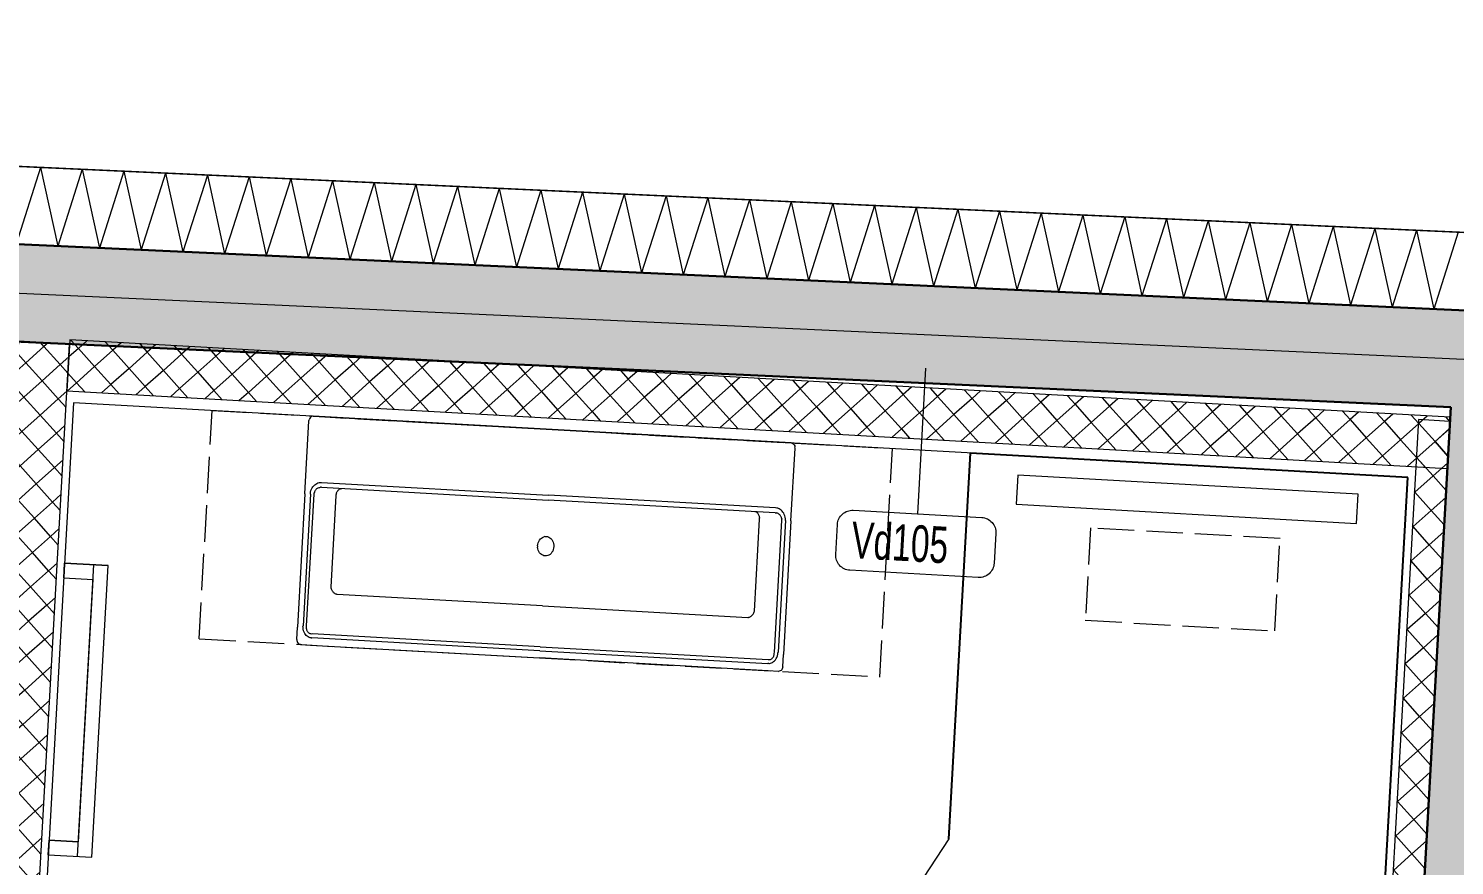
# Model space of a CAD drawing. Header units: metres. Extents: x -16782 to 57285, y -22997 to 18599.
# Drawn here: x -4876 to -1946, y 14857 to 16577 of the extents above; entities that cross this region are included whole.
import ezdxf
from ezdxf.enums import TextEntityAlignment as Align

# ---------------------------------------------------------------- set-up
doc = ezdxf.new("R2010")
doc.units = ezdxf.units.M
doc.header["$MEASUREMENT"] = 0
doc.linetypes.add('Punktlinie weit', pattern=[0.05, 0, -0.05])
doc.linetypes.add('Strichlinie eng', pattern=[0.1, 0.075, -0.025])
for name, color, linetype in [('110 Wand Aussen', 7, 'Continuous'), ('11__100 Achsraster', 7, 'Continuous'), ('120 Wand Innen tragend', 7, 'Continuous'), ('130 Wand Innen', 7, 'Continuous'), ('220 Bodenaufbau', 7, 'Continuous'), ('510 Moeblierung', 7, 'Continuous'), ('540 Sanitaer Fliesenlinie', 7, 'Continuous'), ('540 Sanitaereinrichtung', 7, 'Continuous'), ('936 Beschriftung Aufbauten', 7, 'Continuous'), ('Neubau_130 Wand Innen', 7, 'Continuous')]:
    doc.layers.add(name, color=color, linetype=linetype)
doc.styles.add('ERSTELLTER_STIL_1', font='ARIALN.TTF')
doc.styles.add('ERSTELLTER_STIL_4', font='arialbd.ttf')
doc.styles.add('ERSTELLTER_STIL_7', font='ARIALN.TTF', dxfattribs={"width": 0.8})
doc.linetypes.add('Grenze Bezirk', pattern='A,0,[2,22HAUS116_408 STG1 _ 1.Stock_IndexB_2026-08-161.Shx,S=0.001587,R=0,X=0,Y=0],-0.25,0', length=0.25)
pattern_1 = [(45, (0, 0), (-0.04596194, 0.04596194), [0.0195, -0.013]), (45, (-0.02298, 0.02298), (-0.04596194, 0.04596194), [0.065, 0])]
pattern_2 = [(131.79148, (0, 0), (0.03727875, 0.03332108), [0.05, 0]), (221.79148, (0, 0), (-0.03332108, 0.03727875), [0.05, 0])]

# ---------------------------------------------------------------- blocks, each defined once
blk = doc.blocks.new('Decke_3_1', base_point=(-14.8205, 13.5588))
at = {"layer": '220 Bodenaufbau', "color": 7, "linetype": 'Punktlinie weit', "lineweight": 13, "flags": 128}
blk.add_lwpolyline([(-14.8205, 13.5588), (-15.0311, -0.1695), (-7.7603, -0.1697), (-7.7822, -1.5992), (-0.3113, -1.5994), (-0.1084, 11.6329), (1.3215, 11.611), (1.4285, 18.5944), (0.0351, 18.6723), (0.3059, 23.5153), (0.539, 27.6725), (-2.8904, 27.6317), (-14.1975, 28.1491), (-14.5278, 22.2551), (-14.747, 18.3416), (-14.7634, 17.2827), (-10.444, 17.0406), (-10.6425, 13.4947)], close=True, dxfattribs=at)
blk = doc.blocks.new('Heizkörper 3 27_9')
at = {"layer": '540 Sanitaereinrichtung', "color": 7, "linetype": 'Continuous', "lineweight": 13}
for p, q in [((0, 0.09), (0, 0)), ((0, 0.09), (0.03, 0.09)), ((0.03, 0.09), (0.03, 0.03)), ((0.57, 0.09), (0.57, 0.03)), ((0.57, 0.09), (0.6, 0.09)), ((0.6, 0.09), (0.6, 0)), ((0, 0.03), (0.6, 0.03)), ((0, 0), (0.6, 0))]:
    blk.add_line(p, q, dxfattribs=at)
at = {"layer": '540 Sanitaereinrichtung', "color": 7, "linetype": 'Continuous', "lineweight": 13, "flags": 128}
blk.add_lwpolyline([(0, 0.09), (0, 0), (0.6, 0), (0.6, 0.09), (0.57, 0.09), (0.57, 0.03), (0.03, 0.03), (0.03, 0.09)], close=True, dxfattribs=at)
blk = doc.blocks.new('Unterschrank Mehrfach-Schublade 24[212]_1', base_point=(-8.5186, 27.0954))
at = {"layer": '510 Moeblierung', "color": 253, "linetype": 'Strichlinie eng', "lineweight": 9, "true_color": 0x9f9f9f}
for p, q in [((-8.5186, 27.0954), (-8.4923, 27.5646)), ((-8.4923, 27.5646), (-7.0945, 27.4863)), ((-7.1208, 27.017), (-7.0945, 27.4863)), ((-8.5186, 27.0954), (-7.1208, 27.017))]:
    blk.add_line(p, q, dxfattribs=at)
blk = doc.blocks.new('Wand_49_1', base_point=(-6.2479, 20.4311))
at = {"layer": '120 Wand Innen tragend', "linetype": 'Continuous', "lineweight": 0, "true_color": 0x000000}
h = blk.add_hatch(dxfattribs=at)
h.set_pattern_fill('BETON__BEWEHRT_SN46_0001', color=18, style=0, pattern_type=2)
h.set_pattern_definition(pattern_1)
h.paths.add_polyline_path([(-6.1369, 20.6252), (-5.748, 27.5623), (-5.9478, 27.5714), (-6.3365, 20.6364)])
at = {"layer": '120 Wand Innen tragend', "color": 7, "linetype": 'Continuous', "lineweight": 30, "flags": 128}
blk.add_lwpolyline([(-5.9478, 27.5714), (-6.1203, 24.4933)], dxfattribs=at)
blk = doc.blocks.new('Wand_97_1', base_point=(-6.07, 25.3919))
at = {"layer": 'Neubau_130 Wand Innen', "linetype": 'Continuous', "lineweight": 13, "true_color": 0xa7a7a7}
h = blk.add_hatch(dxfattribs=at)
h.set_pattern_fill('GIPSKARTONWAND_0001', color=253, style=0, pattern_type=2)
h.set_pattern_definition([(131.7909, (0, 0), (0.03727909, 0.0333207), [0.05, 0]), (221.7909, (0, 0), (-0.0333207, 0.03727909), [0.05, 0])])
h.paths.add_polyline_path([(-6.0655, 25.4718), (-5.9494, 27.5423), (-6.0143, 27.5459), (-6.1304, 25.4754)])
at = {"layer": 'Neubau_130 Wand Innen', "color": 7, "linetype": 'Continuous', "lineweight": 13, "flags": 128}
for points in [[(-6.0143, 27.5459), (-6.1304, 25.4754)], [(-6.0655, 25.4718), (-5.9494, 27.5423)], [(-5.9494, 27.5423), (-6.0143, 27.5459)]]:
    blk.add_lwpolyline(points, dxfattribs=at)
blk = doc.blocks.new('Zargentür 1-Fl 27_13')
at = {"layer": '130 Wand Innen', "color": 7, "linetype": 'Continuous', "lineweight": 13}
for p, q in [((0.42, 0.015), (0.42, 0.855)), ((-0.42, 0.01), (-0.49, 0.01)), ((-0.49, 0.01), (-0.49, 0)), ((-0.49, 0), (-0.44, 0)), ((-0.44, 0), (-0.44, -0.105)), ((-0.44, 0), (-0.44, -0.105)), ((-0.44, 0), (-0.44, -0.105)), ((-0.42, 0.015), (-0.42, -0.025)), ((0.42, 0.015), (-0.42, 0.015)), ((-0.42, -0.025), (-0.42, 0.01)), ((0.42, -0.025), (0.42, 0.015)), ((0.42, -0.025), (0.42, 0.01)), ((0.42, 0.01), (0.49, 0.01)), ((0.49, 0), (0.44, 0)), ((0.44, 0), (0.44, -0.105)), ((0.44, 0), (0.44, -0.105)), ((0.44, 0), (0.44, -0.105)), ((0.49, 0.01), (0.49, 0)), ((-0.4, -0.025), (-0.42, -0.025)), ((-0.42, -0.025), (0.42, -0.025)), ((-0.4, -0.105), (-0.4, -0.025)), ((0.4, -0.105), (0.4, -0.025)), ((0.4, -0.025), (0.42, -0.025)), ((-0.44, -0.105), (-0.49, -0.105)), ((-0.49, -0.105), (-0.49, -0.115)), ((-0.49, -0.115), (-0.42, -0.115)), ((-0.42, -0.115), (-0.42, -0.105)), ((-0.42, -0.105), (-0.4, -0.105)), ((0.42, -0.105), (0.4, -0.105)), ((0.42, -0.115), (0.42, -0.105)), ((0.49, -0.115), (0.42, -0.115)), ((0.44, -0.105), (0.49, -0.105)), ((0.49, -0.105), (0.49, -0.115))]:
    blk.add_line(p, q, dxfattribs=at)
blk.add_arc((0.42, 0.015), 0.84, 90, 180, dxfattribs=at)
blk = doc.blocks.new('T Marker 21_8')
at = {"layer": '130 Wand Innen', "color": 7, "linetype": 'Continuous', "lineweight": 13}
blk.add_line((0, -0.455), (0, 0.15), dxfattribs=at)
at = {"layer": '130 Wand Innen', "color": 7, "lineweight": 13, "style": 'ERSTELLTER_STIL_1'}
for tag, p in [('gs_width_select_pref_50_1', (-0.13, 0.0983)), ('gs_width_select_pref_50_0', (0.0029, 0.0983))]:
    blk.add_attdef(tag, text='', height=0.075, rotation=270, dxfattribs=at).set_placement(p, align=Align.BOTTOM_LEFT)
blk = doc.blocks.new('Wand_98_1', base_point=(-8.9839, 24.1531))
at = {"layer": '130 Wand Innen', "linetype": 'Continuous', "lineweight": 13, "true_color": 0xa7a7a7}
h = blk.add_hatch(dxfattribs=at)
h.set_pattern_fill('GIPSKARTONWAND_0001', color=253, style=0, pattern_type=2)
h.set_pattern_definition(pattern_2)
h.paths.add_polyline_path([(-8.8898, 27.7071), (-8.9633, 26.3954), (-8.8585, 26.3896), (-8.785, 27.7012)])
h = blk.add_hatch(dxfattribs=at)
h.set_pattern_fill('GIPSKARTONWAND_0001', color=253, style=0, pattern_type=2)
h.set_pattern_definition(pattern_2)
h.paths.add_polyline_path([(-9.0607, 24.6582), (-8.9559, 24.6523), (-8.9077, 25.5109), (-9.0126, 25.5168)])
h = blk.add_hatch(dxfattribs=at)
h.set_pattern_fill('GIPSKARTONWAND_0001', color=253, style=0, pattern_type=2)
h.set_pattern_definition(pattern_2)
h.paths.add_polyline_path([(-9.0719, 24.4585), (-9.0887, 24.1589), (-8.9839, 24.1531), (-8.9671, 24.4526)])
at = {"layer": '130 Wand Innen', "color": 7, "linetype": 'Continuous', "lineweight": 13}
for p, q in [((-8.8585, 26.3896), (-8.9633, 26.3954)), ((-8.9077, 25.5109), (-9.0126, 25.5168))]:
    blk.add_line(p, q, dxfattribs=at)
at = {"layer": '130 Wand Innen', "color": 7, "linetype": 'Continuous', "lineweight": 30}
for p, q in [((-8.9559, 24.6523), (-9.0607, 24.6582)), ((-9.0719, 24.4585), (-8.9671, 24.4526))]:
    blk.add_line(p, q, dxfattribs=at)
at = {"layer": '130 Wand Innen', "color": 7, "linetype": 'Continuous', "lineweight": 13, "flags": 128}
for points in [[(-8.8898, 27.7071), (-8.9633, 26.3954)], [(-8.785, 27.7012), (-8.8898, 27.7071)], [(-8.8585, 26.3896), (-8.785, 27.7012)], [(-9.0126, 25.5168), (-9.0887, 24.1589)], [(-8.9559, 24.6523), (-8.9077, 25.5109)], [(-8.9839, 24.1531), (-8.9721, 24.3627)], [(-9.0887, 24.1589), (-8.9839, 24.1531)]]:
    blk.add_lwpolyline(points, dxfattribs=at)
at = {"layer": '130 Wand Innen', "color": 7, "linetype": 'Continuous', "lineweight": 13, "rotation": 266.7914836002512}
blk.add_blockref('Zargentür 1-Fl 27_13', (-8.8831, 25.9503), dxfattribs=at)
at = {"layer": '130 Wand Innen', "color": 7, "lineweight": 13}
ref = blk.add_blockref('T Marker 21_8', (-8.988, 25.9561), dxfattribs=dict(at, rotation=86.79148360025123))
ref.add_attrib('gs_width_select_pref_50', 'DL80', dxfattribs={"color": 7, "lineweight": 13, "height": 0.075, "rotation": 356.7915, "style": 'ERSTELLTER_STIL_1'}).set_placement((-9.063, 25.9863), align=Align.BOTTOM_LEFT)
ref.add_attrib('gs_width_select_pref_50_1', 'DL210', dxfattribs={"color": 7, "lineweight": 13, "height": 0.075, "rotation": 356.7915, "style": 'ERSTELLTER_STIL_1'}).set_placement((-9.0705, 25.8535), align=Align.BOTTOM_LEFT)
blk = doc.blocks.new('Wand_99_1', base_point=(-8.7846, 27.7097))
at = {"layer": '130 Wand Innen', "linetype": 'Continuous', "lineweight": 13, "true_color": 0xa7a7a7}
h = blk.add_hatch(dxfattribs=at)
h.set_pattern_fill('GIPSKARTONWAND_0001', color=253, style=0, pattern_type=2)
h.set_pattern_definition([(221.7909, (0, 0), (-0.0333207, 0.03727909), [0.05, 0]), (311.7909, (0, 0), (0.03727909, 0.0333207), [0.05, 0])])
h.paths.add_polyline_path([(-8.7904, 27.6048), (-5.9549, 27.4458), (-5.949, 27.5507), (-8.7846, 27.7097)])
at = {"layer": '130 Wand Innen', "color": 7, "linetype": 'Continuous', "lineweight": 13, "flags": 128}
for points in [[(-8.7846, 27.7097), (-8.7904, 27.6048)], [(-5.949, 27.5507), (-8.7846, 27.7097)], [(-8.7904, 27.6048), (-5.9549, 27.4458)], [(-5.9549, 27.4458), (-5.949, 27.5507)]]:
    blk.add_lwpolyline(points, dxfattribs=at)
blk = doc.blocks.new('Dusche variabel Glorit 2021_6')
at = {"layer": '540 Sanitaereinrichtung', "color": 7, "linetype": 'Continuous', "lineweight": 25}
for p, q in [((0, 0), (0.9, 0)), ((0, -1.4), (0, 0)), ((0.9, -0.794), (0.9, 0)), ((0, -1.4), (0.9, -1.4))]:
    blk.add_line(p, q, dxfattribs=at)
at = {"layer": '540 Sanitaereinrichtung', "color": 7, "linetype": 'Continuous', "lineweight": 13}
for p, q in [((0.1, -0.04), (0.8, -0.04)), ((0.1, -0.1), (0.1, -0.04)), ((0.8, -0.04), (0.8, -0.1)), ((0.8, -0.1), (0.1, -0.1)), ((0.9, -0.794), (1.203, -1.3188))]:
    blk.add_line(p, q, dxfattribs=at)
at = {"layer": '540 Sanitaereinrichtung', "color": 7, "linetype": 'Strichlinie eng', "lineweight": 13}
for p, q in [((0.255, -0.14), (0.645, -0.14)), ((0.255, -0.33), (0.255, -0.14)), ((0.645, -0.14), (0.645, -0.33)), ((0.645, -0.33), (0.255, -0.33))]:
    blk.add_line(p, q, dxfattribs=at)
at = {"layer": '540 Sanitaereinrichtung', "color": 7, "linetype": 'Continuous', "lineweight": 13}
blk.add_arc((0.9, -0.794), 0.606, 270, 300, dxfattribs=at)
at = {"layer": '540 Sanitaereinrichtung', "color": 7, "linetype": 'Continuous', "lineweight": 25}
blk.add_point((0.9, -1.4), dxfattribs=at)
blk = doc.blocks.new('*X1007')
at = {"layer": '110 Wand Aussen', "color": 7, "linetype": 'Continuous', "lineweight": 5}
for p, q in [((-8.8445, 28.0643), (-8.8947, 27.9064)), ((-8.8445, 28.0643), (-8.809, 27.9025)), ((-8.7589, 28.0604), (-8.809, 27.9025)), ((-8.7589, 28.0604), (-8.7234, 27.8986)), ((-8.6732, 28.0564), (-8.7234, 27.8986)), ((-8.6732, 28.0564), (-8.6377, 27.8947)), ((-8.5876, 28.0525), (-8.6377, 27.8947)), ((-8.5876, 28.0525), (-8.5521, 27.8907)), ((-8.5019, 28.0486), (-8.5521, 27.8907)), ((-8.5019, 28.0486), (-8.4664, 27.8868)), ((-8.4163, 28.0447), (-8.4664, 27.8868)), ((-8.4163, 28.0447), (-8.3808, 27.8829)), ((-8.3306, 28.0408), (-8.3808, 27.8829)), ((-8.3306, 28.0408), (-8.2951, 27.879)), ((-8.245, 28.0369), (-8.2951, 27.879)), ((-8.245, 28.0369), (-8.2094, 27.8751)), ((-8.1593, 28.0329), (-8.2094, 27.8751)), ((-8.1593, 28.0329), (-8.1238, 27.8711)), ((-8.0736, 28.029), (-8.1238, 27.8711)), ((-8.0736, 28.029), (-8.0381, 27.8672)), ((-7.988, 28.0251), (-8.0381, 27.8672)), ((-7.988, 28.0251), (-7.9525, 27.8633)), ((-7.9023, 28.0212), (-7.9525, 27.8633)), ((-7.9023, 28.0212), (-7.8668, 27.8594)), ((-7.8167, 28.0173), (-7.8668, 27.8594)), ((-7.8167, 28.0173), (-7.7812, 27.8555)), ((-7.731, 28.0133), (-7.7812, 27.8555)), ((-7.731, 28.0133), (-7.6955, 27.8515)), ((-7.6454, 28.0094), (-7.6955, 27.8515)), ((-7.6454, 28.0094), (-7.6099, 27.8476)), ((-7.5597, 28.0055), (-7.6099, 27.8476)), ((-7.5597, 28.0055), (-7.5242, 27.8437)), ((-7.4741, 28.0016), (-7.5242, 27.8437)), ((-7.4741, 28.0016), (-7.4386, 27.8398)), ((-7.3884, 27.9977), (-7.4386, 27.8398)), ((-7.3884, 27.9977), (-7.3529, 27.8359)), ((-7.3028, 27.9938), (-7.3529, 27.8359)), ((-7.3028, 27.9938), (-7.2672, 27.832)), ((-7.2171, 27.9898), (-7.2672, 27.832)), ((-7.2171, 27.9898), (-7.1816, 27.828)), ((-7.1315, 27.9859), (-7.1816, 27.828)), ((-7.1315, 27.9859), (-7.0959, 27.8241)), ((-7.0458, 27.982), (-7.0959, 27.8241)), ((-7.0458, 27.982), (-7.0103, 27.8202)), ((-6.9601, 27.9781), (-7.0103, 27.8202)), ((-6.9601, 27.9781), (-6.9246, 27.8163)), ((-6.8745, 27.9742), (-6.9246, 27.8163)), ((-6.8745, 27.9742), (-6.839, 27.8124)), ((-6.7888, 27.9702), (-6.839, 27.8124)), ((-6.7888, 27.9702), (-6.7533, 27.8084)), ((-6.7032, 27.9663), (-6.7533, 27.8084)), ((-6.7032, 27.9663), (-6.6677, 27.8045)), ((-6.6175, 27.9624), (-6.6677, 27.8045)), ((-6.6175, 27.9624), (-6.582, 27.8006)), ((-6.5319, 27.9585), (-6.582, 27.8006)), ((-6.5319, 27.9585), (-6.4964, 27.7967)), ((-6.4462, 27.9546), (-6.4964, 27.7967)), ((-6.4462, 27.9546), (-6.4107, 27.7928)), ((-6.3606, 27.9506), (-6.4107, 27.7928)), ((-6.3606, 27.9506), (-6.3251, 27.7889)), ((-6.2749, 27.9467), (-6.3251, 27.7889)), ((-6.2749, 27.9467), (-6.2394, 27.7849)), ((-6.1893, 27.9428), (-6.2394, 27.7849)), ((-6.1893, 27.9428), (-6.1537, 27.781)), ((-6.1036, 27.9389), (-6.1537, 27.781)), ((-6.1036, 27.9389), (-6.0681, 27.7771)), ((-6.0179, 27.935), (-6.0681, 27.7771)), ((-6.0179, 27.935), (-5.9824, 27.7732)), ((-5.9323, 27.9311), (-5.9824, 27.7732))]:
    blk.add_line(p, q, dxfattribs=at)
blk = doc.blocks.new('Wand_184_1', base_point=(-2.8877, 27.7918))
at = {"layer": '110 Wand Aussen', "linetype": 'Continuous', "lineweight": 0, "true_color": 0x000000}
h = blk.add_hatch(dxfattribs=at)
h.set_pattern_fill('BETON__BEWEHRT_SN46_0001', color=18, style=0, pattern_type=2)
h.set_pattern_definition(pattern_1)
h.paths.add_polyline_path([(-14.0088, 27.9401), (-2.8938, 27.4317), (-2.8904, 27.6317), (-13.9976, 28.1398)])
at = {"layer": '110 Wand Aussen', "color": 7, "linetype": 'Continuous', "lineweight": 30}
blk.add_line((-2.8904, 27.6317), (-13.9976, 28.1398), dxfattribs=at)
at = {"layer": '110 Wand Aussen', "color": 7, "linetype": 'Continuous', "lineweight": 13, "flags": 128}
blk.add_lwpolyline([(-2.8877, 27.7918), (-14.1885, 28.3087)], dxfattribs=at)
at = {"layer": '110 Wand Aussen', "color": 7, "linetype": 'Continuous', "lineweight": 30, "flags": 128}
blk.add_lwpolyline([(-14.0088, 27.9401), (-5.9478, 27.5714)], dxfattribs=at)
at = {"layer": '110 Wand Aussen', "color": 7, "lineweight": 30}
blk.add_blockref('*X1007', (0, 0), dxfattribs=at)
blk = doc.blocks.new('Villeroy_Boch-Memento_Washbasin-3D_8')
at = {"layer": '540 Sanitaereinrichtung', "color": 7, "linetype": 'Continuous', "lineweight": 13}
for p, q in [((-0.0004, 1.1889), (-0.0002, 1.1912)), ((-0.0004, 1.1889), (-0.0004, 0.5989)), ((-0.0003, 0.5989), (-0.0004, 1.1889)), ((-0.0002, 1.1912), (0.0006, 1.1933)), ((0.0006, 1.1933), (0.0018, 1.1952)), ((0.0018, 1.1952), (0.0033, 1.1968)), ((0.0033, 1.1968), (0.0052, 1.1979)), ((0.0052, 1.1979), (0.0074, 1.1987)), ((0.0096, 1.1989), (0.0074, 1.1987)), ((0.1596, 1.1989), (0.0096, 1.1989)), ((0.1386, 1.1735), (0.1372, 1.1709)), ((0.1403, 1.1759), (0.1386, 1.1735)), ((0.1423, 1.1781), (0.1403, 1.1759)), ((0.1445, 1.1801), (0.1423, 1.1781)), ((0.147, 1.1818), (0.1445, 1.1801)), ((0.1497, 1.1832), (0.147, 1.1818)), ((0.1503, 1.1727), (0.149, 1.1714)), ((0.1525, 1.1843), (0.1497, 1.1832)), ((0.1514, 1.1736), (0.1503, 1.1727)), ((0.1526, 1.1743), (0.1514, 1.1736)), ((0.156, 1.1851), (0.1525, 1.1843)), ((0.1539, 1.175), (0.1526, 1.1743)), ((0.1552, 1.1755), (0.1539, 1.175)), ((0.1552, 1.1755), (0.1573, 1.1761)), ((0.1595, 1.1853), (0.156, 1.1851)), ((0.1596, 1.1763), (0.1573, 1.1761)), ((0.1596, 1.1853), (0.1595, 1.1853)), ((0.1596, 1.1989), (0.4346, 1.1989)), ((0.1596, 1.1853), (0.4306, 1.1853)), ((0.4306, 1.1763), (0.1596, 1.1763)), ((0.4326, 1.1853), (0.4306, 1.1853)), ((0.4333, 1.1764), (0.4306, 1.1763)), ((0.4346, 1.185), (0.4326, 1.1853)), ((0.4343, 1.1764), (0.4333, 1.1764)), ((0.4361, 1.1761), (0.4343, 1.1764)), ((0.4596, 1.1989), (0.4346, 1.1989)), ((0.4379, 1.1843), (0.4346, 1.185)), ((0.4378, 1.1757), (0.4361, 1.1761)), ((0.4392, 1.1751), (0.4378, 1.1757)), ((0.4411, 1.1831), (0.4379, 1.1843)), ((0.4405, 1.1744), (0.4392, 1.1751)), ((0.4417, 1.1736), (0.4405, 1.1744)), ((0.4438, 1.1817), (0.4411, 1.1831)), ((0.4428, 1.1727), (0.4417, 1.1736)), ((0.4438, 1.1716), (0.4428, 1.1727)), ((0.4462, 1.1801), (0.4438, 1.1817)), ((0.4484, 1.1781), (0.4462, 1.1801)), ((0.4502, 1.1759), (0.4484, 1.1781)), ((0.4518, 1.1734), (0.4502, 1.1759)), ((0.4531, 1.1708), (0.4518, 1.1734)), ((0.4596, 1.1989), (0.4618, 1.1987)), ((0.4618, 1.1987), (0.4639, 1.1979)), ((0.4639, 1.1979), (0.4658, 1.1968)), ((0.4658, 1.1968), (0.4674, 1.1952)), ((0.4674, 1.1952), (0.4686, 1.1933)), ((0.4686, 1.1933), (0.4693, 1.1912)), ((0.4696, 1.1889), (0.4693, 1.1912)), ((0.4696, 1.1889), (0.4696, 1.1639)), ((0.1347, 1.1623), (0.1346, 1.1593)), ((0.1346, 1.1593), (0.1346, 0.5989)), ((0.1352, 1.1653), (0.1347, 1.1623)), ((0.1361, 1.1682), (0.1352, 1.1653)), ((0.1372, 1.1709), (0.1361, 1.1682)), ((0.1446, 1.1593), (0.1447, 1.1612)), ((0.1446, 1.1593), (0.1446, 0.5989)), ((0.145, 1.1631), (0.1447, 1.1612)), ((0.1454, 1.1649), (0.145, 1.1631)), ((0.1461, 1.1667), (0.1454, 1.1649)), ((0.1469, 1.1684), (0.1461, 1.1667)), ((0.1478, 1.1699), (0.1469, 1.1684)), ((0.149, 1.1714), (0.1478, 1.1699)), ((0.4446, 1.1705), (0.4438, 1.1716)), ((0.4454, 1.1692), (0.4446, 1.1705)), ((0.4459, 1.1679), (0.4454, 1.1692)), ((0.4463, 1.1665), (0.4459, 1.1679)), ((0.4466, 1.165), (0.4463, 1.1665)), ((0.4467, 1.1633), (0.4466, 1.165)), ((0.4466, 1.1619), (0.4467, 1.1633)), ((0.4466, 0.5989), (0.4466, 1.1619)), ((0.4539, 1.1686), (0.4531, 1.1708)), ((0.4544, 1.1663), (0.4539, 1.1686)), ((0.4547, 1.1639), (0.4544, 1.1663)), ((0.4547, 1.1639), (0.4548, 1.1619)), ((0.4548, 0.5989), (0.4548, 1.1619)), ((0.4696, 1.1639), (0.4696, 0.5989)), ((0.1458, 1.1135), (0.1452, 1.1123)), ((0.1466, 1.115), (0.1458, 1.1135)), ((0.1476, 1.1163), (0.1466, 1.115)), ((0.1488, 1.1175), (0.1476, 1.1163)), ((0.1501, 1.1186), (0.1488, 1.1175)), ((0.1515, 1.1195), (0.1501, 1.1186)), ((0.1529, 1.1202), (0.1515, 1.1195)), ((0.1544, 1.1208), (0.1529, 1.1202)), ((0.156, 1.1212), (0.1544, 1.1208)), ((0.156, 1.1212), (0.1578, 1.1215)), ((0.1596, 1.1216), (0.1578, 1.1215)), ((0.3486, 1.1216), (0.1596, 1.1216)), ((0.3505, 1.1211), (0.3486, 1.1216)), ((0.3524, 1.1203), (0.3505, 1.1211)), ((0.3537, 1.1196), (0.3524, 1.1203)), ((0.3549, 1.1188), (0.3537, 1.1196)), ((0.3561, 1.1179), (0.3549, 1.1188)), ((0.3572, 1.1168), (0.3561, 1.1179)), ((0.3583, 1.1156), (0.3572, 1.1168)), ((0.3593, 1.1143), (0.3583, 1.1156)), ((0.3602, 1.1129), (0.3593, 1.1143)), ((0.1447, 1.1098), (0.1446, 1.1086)), ((0.1449, 1.1111), (0.1447, 1.1098)), ((0.1452, 1.1123), (0.1449, 1.1111)), ((0.3609, 1.1115), (0.3602, 1.1129)), ((0.3615, 1.1102), (0.3609, 1.1115)), ((0.362, 1.1088), (0.3615, 1.1102)), ((0.3623, 1.1074), (0.362, 1.1088)), ((0.3625, 1.1061), (0.3623, 1.1074)), ((0.3626, 1.1059), (0.3625, 1.1061)), ((0.3626, 0.5989), (0.3626, 1.1059)), ((0.2305, 0.6168), (0.2278, 0.6151)), ((0.2334, 0.618), (0.2305, 0.6168)), ((0.2365, 0.6187), (0.2334, 0.618)), ((0.2396, 0.6189), (0.2365, 0.6187)), ((0.2396, 0.6189), (0.2427, 0.6187)), ((0.2458, 0.618), (0.2427, 0.6187)), ((0.2487, 0.6168), (0.2458, 0.618)), ((0.2513, 0.6151), (0.2487, 0.6168)), ((-0.0004, 0.0089), (-0.0004, 0.5989)), ((-0.0003, 0.5989), (-0.0004, 0.0089)), ((0.1346, 0.0385), (0.1346, 0.5989)), ((0.1446, 0.0385), (0.1446, 0.5989)), ((0.2198, 0.6021), (0.2196, 0.5989)), ((0.2196, 0.5989), (0.2198, 0.5958)), ((0.2198, 0.6021), (0.2206, 0.6051)), ((0.2198, 0.5958), (0.2206, 0.5928)), ((0.2218, 0.608), (0.2206, 0.6051)), ((0.2206, 0.5928), (0.2218, 0.5899)), ((0.2234, 0.6107), (0.2218, 0.608)), ((0.2218, 0.5899), (0.2234, 0.5872)), ((0.2254, 0.6131), (0.2234, 0.6107)), ((0.2234, 0.5872), (0.2254, 0.5848)), ((0.2278, 0.6151), (0.2254, 0.6131)), ((0.2537, 0.6131), (0.2513, 0.6151)), ((0.2558, 0.6107), (0.2537, 0.6131)), ((0.2537, 0.5848), (0.2558, 0.5872)), ((0.2574, 0.608), (0.2558, 0.6107)), ((0.2558, 0.5872), (0.2574, 0.5899)), ((0.2586, 0.6051), (0.2574, 0.608)), ((0.2574, 0.5899), (0.2586, 0.5928)), ((0.2593, 0.6021), (0.2586, 0.6051)), ((0.2586, 0.5928), (0.2593, 0.5958)), ((0.2596, 0.5989), (0.2593, 0.6021)), ((0.2593, 0.5958), (0.2596, 0.5989)), ((0.3626, 0.5989), (0.3626, 0.0919)), ((0.4466, 0.5989), (0.4466, 0.0359)), ((0.4548, 0.5989), (0.4548, 0.0359)), ((0.4696, 0.0339), (0.4696, 0.5989)), ((0.2254, 0.5848), (0.2278, 0.5828)), ((0.2278, 0.5828), (0.2305, 0.5811)), ((0.2305, 0.5811), (0.2334, 0.5799)), ((0.2334, 0.5799), (0.2365, 0.5792)), ((0.2365, 0.5792), (0.2396, 0.5789)), ((0.2396, 0.5789), (0.2427, 0.5792)), ((0.2427, 0.5792), (0.2458, 0.5799)), ((0.2458, 0.5799), (0.2487, 0.5811)), ((0.2487, 0.5811), (0.2513, 0.5828)), ((0.2513, 0.5828), (0.2537, 0.5848)), ((0.1447, 0.088), (0.1446, 0.0893)), ((0.1449, 0.0868), (0.1447, 0.088)), ((0.362, 0.0891), (0.3615, 0.0877)), ((0.3623, 0.0904), (0.362, 0.0891)), ((0.3625, 0.0918), (0.3623, 0.0904)), ((0.3626, 0.0919), (0.3625, 0.0918)), ((0.1452, 0.0855), (0.1449, 0.0868)), ((0.1458, 0.0843), (0.1452, 0.0855)), ((0.1466, 0.0829), (0.1458, 0.0843)), ((0.1476, 0.0816), (0.1466, 0.0829)), ((0.1488, 0.0803), (0.1476, 0.0816)), ((0.1501, 0.0792), (0.1488, 0.0803)), ((0.1515, 0.0784), (0.1501, 0.0792)), ((0.1529, 0.0776), (0.1515, 0.0784)), ((0.1544, 0.0771), (0.1529, 0.0776)), ((0.156, 0.0766), (0.1544, 0.0771)), ((0.156, 0.0766), (0.1578, 0.0764)), ((0.1596, 0.0763), (0.1578, 0.0764)), ((0.3486, 0.0763), (0.1596, 0.0763)), ((0.3505, 0.0768), (0.3486, 0.0763)), ((0.3524, 0.0776), (0.3505, 0.0768)), ((0.3537, 0.0783), (0.3524, 0.0776)), ((0.3549, 0.0791), (0.3537, 0.0783)), ((0.3561, 0.08), (0.3549, 0.0791)), ((0.3572, 0.081), (0.3561, 0.08)), ((0.3583, 0.0822), (0.3572, 0.081)), ((0.3593, 0.0835), (0.3583, 0.0822)), ((0.3602, 0.0849), (0.3593, 0.0835)), ((0.3609, 0.0864), (0.3602, 0.0849)), ((0.3615, 0.0877), (0.3609, 0.0864)), ((0.1347, 0.0355), (0.1346, 0.0385)), ((0.1352, 0.0326), (0.1347, 0.0355)), ((0.1361, 0.0297), (0.1352, 0.0326)), ((0.1372, 0.0269), (0.1361, 0.0297)), ((0.1446, 0.0385), (0.1447, 0.0367)), ((0.145, 0.0348), (0.1447, 0.0367)), ((0.1454, 0.0329), (0.145, 0.0348)), ((0.1461, 0.0312), (0.1454, 0.0329)), ((0.1469, 0.0295), (0.1461, 0.0312)), ((0.1478, 0.0279), (0.1469, 0.0295)), ((0.4459, 0.03), (0.4454, 0.0286)), ((0.4463, 0.0314), (0.4459, 0.03)), ((0.4466, 0.0329), (0.4463, 0.0314)), ((0.4466, 0.0359), (0.4467, 0.0346)), ((0.4467, 0.0346), (0.4466, 0.0329)), ((0.4544, 0.0316), (0.4539, 0.0293)), ((0.4547, 0.0339), (0.4544, 0.0316)), ((0.4547, 0.0339), (0.4548, 0.0359)), ((0.4696, 0.0089), (0.4696, 0.0339)), ((-0.0004, 0.0089), (-0.0002, 0.0067)), ((-0.0002, 0.0067), (0.0006, 0.0046)), ((0.0006, 0.0046), (0.0018, 0.0027)), ((0.0018, 0.0027), (0.0033, 0.0011)), ((0.0033, 0.0011), (0.0052, -0.0001)), ((0.1386, 0.0243), (0.1372, 0.0269)), ((0.1403, 0.0219), (0.1386, 0.0243)), ((0.1423, 0.0198), (0.1403, 0.0219)), ((0.1445, 0.0178), (0.1423, 0.0198)), ((0.147, 0.0161), (0.1445, 0.0178)), ((0.1497, 0.0147), (0.147, 0.0161)), ((0.149, 0.0265), (0.1478, 0.0279)), ((0.1503, 0.0252), (0.149, 0.0265)), ((0.1525, 0.0136), (0.1497, 0.0147)), ((0.1514, 0.0243), (0.1503, 0.0252)), ((0.1526, 0.0235), (0.1514, 0.0243)), ((0.156, 0.0128), (0.1525, 0.0136)), ((0.1539, 0.0229), (0.1526, 0.0235)), ((0.1552, 0.0223), (0.1539, 0.0229)), ((0.1552, 0.0223), (0.1573, 0.0218)), ((0.1595, 0.0125), (0.156, 0.0128)), ((0.1596, 0.0216), (0.1573, 0.0218)), ((0.1596, 0.0125), (0.1595, 0.0125)), ((0.4306, 0.0216), (0.1596, 0.0216)), ((0.1596, 0.0125), (0.4306, 0.0125)), ((0.4333, 0.0215), (0.4306, 0.0216)), ((0.4326, 0.0126), (0.4306, 0.0125)), ((0.4346, 0.0128), (0.4326, 0.0126)), ((0.4343, 0.0215), (0.4333, 0.0215)), ((0.4361, 0.0218), (0.4343, 0.0215)), ((0.4379, 0.0136), (0.4346, 0.0128)), ((0.4378, 0.0222), (0.4361, 0.0218)), ((0.4392, 0.0227), (0.4378, 0.0222)), ((0.4411, 0.0147), (0.4379, 0.0136)), ((0.4405, 0.0234), (0.4392, 0.0227)), ((0.4417, 0.0242), (0.4405, 0.0234)), ((0.4438, 0.0161), (0.4411, 0.0147)), ((0.4428, 0.0252), (0.4417, 0.0242)), ((0.4438, 0.0262), (0.4428, 0.0252)), ((0.4446, 0.0274), (0.4438, 0.0262)), ((0.4462, 0.0178), (0.4438, 0.0161)), ((0.4454, 0.0286), (0.4446, 0.0274)), ((0.4484, 0.0198), (0.4462, 0.0178)), ((0.4502, 0.022), (0.4484, 0.0198)), ((0.4518, 0.0244), (0.4502, 0.022)), ((0.4531, 0.0271), (0.4518, 0.0244)), ((0.4539, 0.0293), (0.4531, 0.0271)), ((0.4639, -0.0001), (0.4658, 0.0011)), ((0.4658, 0.0011), (0.4674, 0.0027)), ((0.4674, 0.0027), (0.4686, 0.0046)), ((0.4686, 0.0046), (0.4693, 0.0067)), ((0.4696, 0.0089), (0.4693, 0.0067)), ((0.0052, -0.0001), (0.0074, -0.0008)), ((0.0096, -0.0011), (0.0074, -0.0008)), ((0.1596, -0.0011), (0.0096, -0.0011)), ((0.1596, -0.0011), (0.4346, -0.0011)), ((0.4596, -0.0011), (0.4346, -0.0011)), ((0.4596, -0.0011), (0.4618, -0.0008)), ((0.4618, -0.0008), (0.4639, -0.0001))]:
    blk.add_line(p, q, dxfattribs=at)
blk = doc.blocks.new('Standard-Rastermarker_26')
at = {"layer": '11__100 Achsraster', "color": 8, "linetype": 'Grenze Bezirk', "lineweight": 5}
blk.add_line((1.0409, 0), (15.2329, 0), dxfattribs=at)
blk = doc.blocks.new('Standard-Rastermarker_27')
at = {"layer": '11__100 Achsraster', "color": 8, "linetype": 'Grenze Bezirk', "lineweight": 5}
blk.add_line((1.0409, 0), (17.1989, 0), dxfattribs=at)
at = {"layer": '11__100 Achsraster', "color": 8, "lineweight": 5, "style": 'ERSTELLTER_STIL_4'}
blk.add_attdef('AC_MarkerText_1', text='', height=0.2, rotation=272.6192, dxfattribs=at).set_placement((-0.1044, -0.0391), align=Align.TOP_CENTER)
blk = doc.blocks.new('Etikett_87_1', base_point=(-7.0264, 27.6517))
at = {"layer": '936 Beschriftung Aufbauten', "color": 7, "linetype": 'Continuous', "lineweight": 13}
blk.add_line((-7.0264, 27.6517), (-7.0432, 27.3522), dxfattribs=at)
at = {"layer": '936 Beschriftung Aufbauten', "color": 7, "linetype": 'Continuous', "lineweight": 13, "flags": 128}
blk.add_lwpolyline([(-6.9113, 27.3448, -0.414214), (-6.8822, 27.3122), (-6.8857, 27.2506, -0.414214), (-6.9182, 27.2215), (-7.182, 27.2362, -0.414214), (-7.2111, 27.2688), (-7.2076, 27.3305, -0.414214), (-7.1751, 27.3596)], format="xyb", close=True, dxfattribs=at)
at = {"layer": '936 Beschriftung Aufbauten', "color": 7, "lineweight": 13, "insert": (-7.1764, 27.3365), "char_height": 0.075, "attachment_point": 1, "rotation": 356.7909, "style": 'ERSTELLTER_STIL_7'}
blk.add_mtext('\\A1;{\\pqj;\\pt0,1;\\fArial Narrow|b0|i0|c0|p0;\\W0.800000;Vd105 \\fArial Narrow|b0|i0|c0|p0;\\W0.800000;\\A1{\\H.66x;\\S^  ;}\\fArial Narrow|b0|i0|c0|p0;\\W0.800000;\\fArial Narrow|b0|i0|c0|p0;\\W0.800000;\\A1{\\H.66x;\\S^  ;}\\fArial Narrow|b0|i0|c0|p0;\\W0.800000;\\fArial Narrow|b0|i0|c0|p0;\\W0.800000;\\fArial Narrow|b0|i0|c0|p0;\\W0.800000;\\fArial Narrow|b0|i0|c0|p0;\\W0.800000;\\fArial Narrow|b0|i0|c0|p0;\\W0.800000;\\fArial Narrow|b0|i0|c0|p0;\\W0.800000;\\fArial Narrow|b0|i0|c0|p0;\\W0.800000;\\fArial Narrow|b0|i0|c0|p0;\\W0.800000;\\fArial Narrow|b0|i0|c0|p0;\\W0.800000;\\fArial Narrow|b0|i0|c0|p0;\\W0.800000;\\fArial Narrow|b0|i0|c0|p0;\\W0.800000;\\fArial Narrow|b0|i0|c0|p0;\\W0.800000;\\fArial Narrow|b0|i0|c0|p0;\\W0.800000;\\fArial Narrow|b0|i0|c0|p0;\\W0.800000;\\fArial Narrow|b0|i0|c0|p0;\\W0.800000;\\fArial Narrow|b0|i0|c0|p0;\\W0.800000;\\fArial Narrow|b0|i0|c0|p0;\\W0.800000;\\fArial Narrow|b0|i0|c0|p0;\\W0.800000;\\fArial Narrow|b0|i0|c0|p0;\\W0.800000;\\fArial Narrow|b0|i0|c0|p0;\\W0.800000;\\fArial Narrow|b0|i0|c0|p0;\\W0.800000;\\fArial Narrow|b0|i0|c0|p0;\\W0.800000;\\fArial Narrow|b0|i0|c0|p0;\\W0.800000;\\fArial Narrow|b0|i0|c0|p0;\\W0.800000;\\fArial Narrow|b0|i0|c0|p0;\\W0.800000;\\fArial Narrow|b0|i0|c0|p0;\\W0.800000;\\fArial Narrow|b0|i0|c0|p0;\\W0.800000;\\fArial Narrow|b0|i0|c0|p0;\\W0.800000;\\fArial Narrow|b0|i0|c0|p0;\\W0.800000;\\fArial Narrow|b0|i0|c0|p0;\\W0.800000;\\fArial Narrow|b0|i0|c0|p0;\\W0.800000;\\fArial Narrow|b0|i0|c0|p0;\\W0.800000;\\fArial Narrow|b0|i0|c0|p0;\\W0.800000;\\fArial Narrow|b0|i0|c0|p0;\\W0.800000;\\fArial Narrow|b0|i0|c0|p0;\\W0.800000;\\fArial Narrow|b0|i0|c0|p0;\\W0.800000;\\fArial Narrow|b0|i0|c0|p0;\\W0.800000;\\fArial Narrow|b0|i0|c0|p0;\\W0.800000;\\fArial Narrow|b0|i0|c0|p0;\\W0.800000;\\fArial Narrow|b0|i0|c0|p0;\\W0.800000;\\fArial Narrow|b0|i0|c0|p0;\\W0.800000;\\fArial Narrow|b0|i0|c0|p0;\\W0.800000;\\fArial Narrow|b0|i0|c0|p0;\\W0.800000;\\fArial Narrow|b0|i0|c0|p0;\\W0.800000;}', dxfattribs=at)

msp = doc.modelspace()

# ---------------------------------------------------------------- linework, layer by layer
at = {"layer": '540 Sanitaer Fliesenlinie', "color": 182, "linetype": 'Continuous', "lineweight": 5, "true_color": 0x4b06db}
msp.add_lwpolyline([(-2690.003, 12766.833), (-2635.144, 13745.298), (-2150.92, 13718.152), (-2042.391, 15653.818), (-4783.107, 15807.484), (-4946.469, 12893.326)], close=True, dxfattribs=at)

# ---------------------------------------------------------------- block references
at = {"layer": '110 Wand Aussen', "color": 7, "lineweight": 30, "xscale": 1000, "yscale": 1000, "zscale": 1000}
msp.add_blockref('Wand_184_1', (1105.909, 16018.681), dxfattribs=at)
at = {"layer": '11__100 Achsraster', "color": 7, "linetype": 'Continuous', "lineweight": 18, "xscale": 1000, "yscale": 1000, "zscale": 1000, "rotation": 357.3808238180971}
for name, p in [('Standard-Rastermarker_27', (-16269.049, 16553.229)), ('Standard-Rastermarker_26', (-14293.304, 16723.12))]:
    msp.add_blockref(name, p, dxfattribs=at)
at = {"layer": '120 Wand Innen tragend', "color": 7, "lineweight": 30, "xscale": 1000, "yscale": 1000, "zscale": 1000}
msp.add_blockref('Wand_49_1', (-2254.301, 8657.966), dxfattribs=at)
at = {"layer": '130 Wand Innen', "color": 7, "lineweight": 30, "xscale": 1000, "yscale": 1000, "zscale": 1000}
for name, p in [('Wand_99_1', (-4790.959, 15936.565)), ('Wand_98_1', (-4990.27, 12379.972))]:
    msp.add_blockref(name, p, dxfattribs=at)
at = {"layer": '220 Bodenaufbau', "color": 7, "linetype": 'Punktlinie weit', "lineweight": 13, "xscale": 1000, "yscale": 1000, "zscale": 1000}
msp.add_blockref('Decke_3_1', (-10826.948, 1785.685), dxfattribs=at)
at = {"layer": '510 Moeblierung', "color": 253, "linetype": 'Strichlinie eng', "lineweight": 9, "true_color": 0x9f9f9f, "xscale": 1000, "yscale": 1000, "zscale": 1000}
msp.add_blockref('Unterschrank Mehrfach-Schublade 24[212]_1', (-4525.022, 15322.276), dxfattribs=at)
at = {"layer": '540 Sanitaereinrichtung', "color": 7, "linetype": 'Continuous', "lineweight": 13, "zscale": 1000}
for name, p, xscale, yscale, rotation in [('Villeroy_Boch-Memento_Washbasin-3D_8', (-3301.504, 15723.986), -1000, 833.3333463541856, 86.79089874446316), ('Dusche variabel Glorit 2021_6', (-2042.391, 15653.818), -1000, 1000, 356.7908987444632), ('Heizkörper 3 27_9', (-4745.313, 14873.686), 1000, 1000, 86.79144514646177)]:
    msp.add_blockref(name, p, dxfattribs=dict(at, xscale=xscale, yscale=yscale, rotation=rotation))
at = {"layer": '936 Beschriftung Aufbauten', "color": 12, "linetype": 'Continuous', "lineweight": 13, "true_color": 0xcc0000, "xscale": 1000, "yscale": 1000, "zscale": 1000}
msp.add_blockref('Etikett_87_1', (-3032.799, 15878.619), dxfattribs=at)
at = {"layer": 'Neubau_130 Wand Innen', "color": 7, "lineweight": 30, "xscale": 1000, "yscale": 1000, "zscale": 1000}
msp.add_blockref('Wand_97_1', (-2076.363, 13618.823), dxfattribs=at)

doc.saveas('drawing.dxf')
